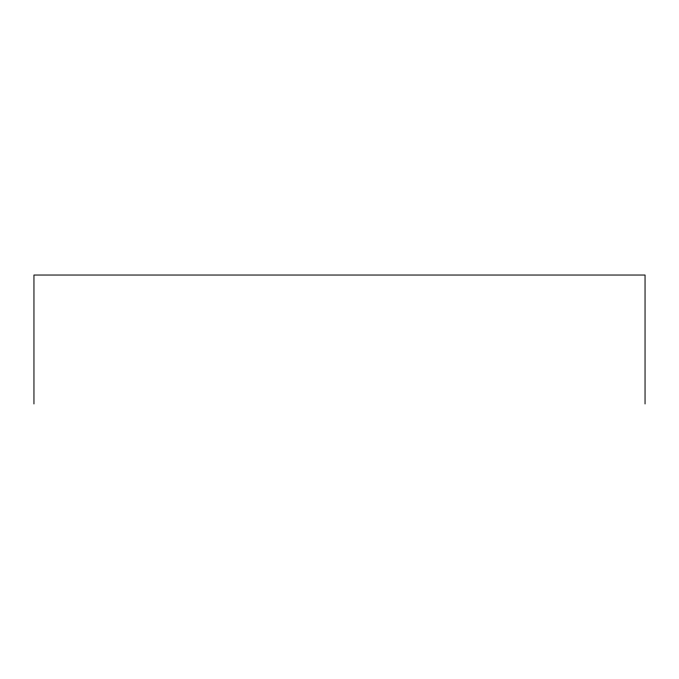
<?xml version="1.0" encoding="UTF-8"?>
<svg xmlns="http://www.w3.org/2000/svg" width="679" height="679" viewBox="0 0 679 679"><rect width="100%" height="100%" fill="white"/><g stroke="black" fill="none" stroke-linecap="round" stroke-linejoin="round"><path stroke-width="1.02" d="M645.05 403.963L645.05 275.037L33.95 275.037L33.95 403.963"/></g></svg>
